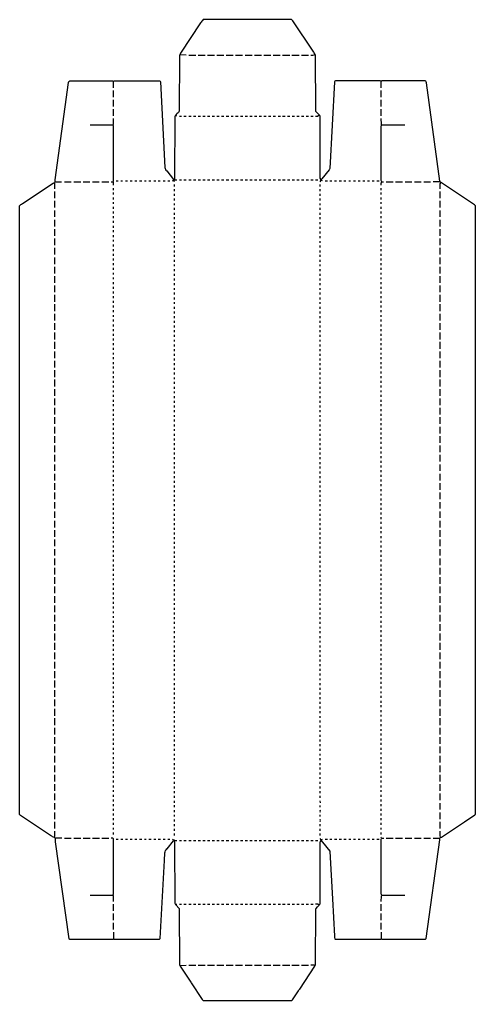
# Model space of a CAD drawing. Extents: x 527 to 5782, y 502 to 5463.
# Drawn here: x 527 to 2818, y 520 to 5446 of the extents above; entities that cross this region are included whole.
import ezdxf

# ---------------------------------------------------------------- set-up
doc = ezdxf.new("R2010")
doc.units = 0
doc.layers.get('0').update_dxf_attribs({"linetype": 'CONTINUOUS'})

msp = doc.modelspace()

# ---------------------------------------------------------------- linework, layer by layer
at = {"color": 7, "linetype": 'CONTINUOUS'}
for points in [[(2038, 4632), (2042, 4640), (2041, 4641), (2041, 4643), (2040.8, 4643.9), (2038.498397, 4649.001592), (2037.00641, 4960.993671, 0.333456), (2032, 4967), (2016.249541, 4984.234862), (2013.769231, 5266.846154), (2012, 5270, 0.091509), (2002.769231, 5286.846154), (1901, 5440, 0.089371), (1894, 5446), (1450, 5446, 0.083042), (1436.8, 5429.1), (1335.2, 5276.9, 0.142926), (1333, 5270), (1332.8, 5269.1), (1330.498201, 5263.998214), (1329.501799, 4986.001786), (1325, 4980), (1318, 4973, 0.071068), (1311, 4965), (1309, 4962), (1306.498377, 4956.998387), (1305.501623, 4649.001613), (1305, 4643)], [(1991, 5268, 0.083348), (2012, 5270)], [(704, 4596), (703.518471, 4622.982803), (702, 4627, 0.150174), (705, 4631), (705.455172, 4641.962069), (773.430769, 5129.946154, -0.286356), (779, 5139), (994, 5139), (995.9, 5137.8), (997, 5137), (1001, 5137), (1004, 5139), (1230, 5139, -0.214932), (1234.529231, 5133.973846), (1257.569231, 4703.946154, 0.188759), (1266.243902, 4686.195122), (1301, 4643), (1305, 4643), (1306, 4642), (1318, 4642)], [(2639, 4631), (2640, 4635), (2571.42, 5128.06), (2570.58, 5133.94, 0.287953), (2566, 5139), (2350, 5139), (2348.1, 5137.8), (2347, 5137), (2343, 5137), (2340, 5139), (2115, 5139, 0.197311), (2110.45082, 5133.959016), (2086.538071, 4698.032995), (2082.8, 4692.1), (2046, 4646, -0.216752), (2041, 4643)], [(999, 4614, 0.106966), (997, 4631, -0.256569), (999, 4635), (999, 4913, -0.120666), (997, 4917), (997.2, 4917.9), (998.517815, 4921.016627), (999, 4949)], [(1318, 4961, -0.125359), (1311, 4965)], [(2345, 4614), (2345, 4626, 0.15463), (2348, 4631), (2347.8, 4631.9), (2345, 4638), (2345, 4912, 0.165541), (2347, 4917), (2346.8, 4917.9), (2345.482185, 4921.016627), (2345, 4949)], [(1295, 4637), (1298.1, 4637.8, -0.138157), (1303, 4639), (1306, 4642)], [(739, 1335), (705, 1335), (702, 1338, -0.091509), (685.153846, 1347.230769), (682.846154, 1348.769231), (532, 1449), (527, 1454), (527, 4511, -0.079587), (541, 4522), (695.1, 4624.8, -0.142926), (702, 4627)], [(2038, 1466, 0.155706), (2038, 1476)], [(2038, 1419, 0.19081), (2038, 1429)], [(702, 1338, 0.081739), (704, 1370)], [(706, 1335), (705, 1332), (705.58, 1322.94), (706.42, 1317.06), (774.8, 829.9), (775, 829), (778, 827), (995, 827, -0.120666), (999, 829)], [(999, 1017), (998.517815, 1044.983373), (997, 1049, -0.120666), (999, 1053), (999, 1331), (996, 1335), (988, 1335)], [(1295, 1329), (1297.1, 1328.2, 0.079845), (1303, 1326), (1305, 1324), (1305, 1323), (1304, 1322), (1304.352941, 1319.088235), (1305.501623, 1315.998387), (1306.498377, 1008.001613, 0.154595), (1311, 1001), (1311.497238, 999.447514), (1328.750365, 980.763504), (1329.501799, 978.998214), (1330.498201, 701.001786, 0.094762), (1333, 696), (1333.6, 692.2), (1387.230769, 611.153846), (1388.769231, 608.846154), (1445, 524), (1449, 520), (1895, 520), (1897, 522), (1898, 523), (1928.8, 568.1), (1932.8, 574.1, -0.118981), (1935, 577), (2010.8, 691.1, 0.113888), (2012, 695), (2013.8, 699.1), (2015.8, 980.1), (2017, 982), (2024, 990), (2032, 998, 0.083794), (2037.501608, 1005.001597), (2038.498392, 1315.998403), (2039.2, 1317.9, 0.105047), (2041, 1323), (2042, 1326), (2038, 1333)], [(2345, 1017), (2345.481529, 1043.982803), (2347, 1049, 0.120666), (2345, 1053), (2345, 1330, 0.165541), (2347, 1335, 0.120666), (2345, 1339)], [(2345, 862), (2345, 829, -0.120666), (2349, 827), (2567, 827), (2569, 829), (2569.8, 830.1), (2640, 1326), (2639, 1334)], [(2606, 1335), (2639, 1334, 0.09902), (2643, 1339, -0.080664), (2641, 1370)], [(999, 862), (999, 829, -0.120666), (1003, 827), (1231, 827), (1234.2, 830.9), (1255.470769, 1222.973846), (1257.472376, 1260.975138, -0.196739), (1267.8, 1281.1), (1268.2, 1281.9), (1301.088235, 1321.647059), (1304, 1322), (1305, 1323), (1318, 1323)], [(2041, 1323), (2042, 1323), (2050, 1315), (2085.538462, 1269.692308), (2086.3, 1268.1), (2099.472376, 1030.024862), (2109.470769, 843.026154, 0.079719), (2111.5, 828.5), (2112.9, 827.7), (2114, 827), (2341, 827, -0.120666), (2345, 829)], [(1311, 1001, -0.126706), (1318, 1004)]]:
    msp.add_lwpolyline(points, format="xyb", dxfattribs=at)
for points in [[(1365, 5268), (1338.017197, 5268.481529), (1333, 5270)], [(1377, 5268), (1412, 5268)], [(1424, 5268), (1459, 5268)], [(1471, 5268), (1507, 5268)], [(1519, 5268), (1554, 5268)], [(1566, 5268), (1601, 5268)], [(1613, 5268), (1648, 5268)], [(1660, 5268), (1696, 5268)], [(1707, 5268), (1743, 5268)], [(1755, 5268), (1790, 5268)], [(1802, 5268), (1837, 5268)], [(1849, 5268), (1885, 5268)], [(1896, 5268), (1932, 5268)], [(1944, 5268), (1979, 5268)], [(999, 5104), (999, 5137)], [(2345, 5104), (2345, 5137)], [(999, 5057), (999, 5090)], [(2345, 5057), (2345, 5090)], [(999, 5010), (999, 5043)], [(2345, 5010), (2345, 5043)], [(999, 4962), (999, 4996)], [(2345, 4962), (2345, 4996)], [(1330, 4961), (1341, 4961)], [(1353, 4961), (1365, 4961)], [(1377, 4961), (1389, 4961)], [(1401, 4961), (1412, 4961)], [(1424, 4961), (1436, 4961)], [(1448, 4961), (1460, 4961)], [(1471, 4961), (1483, 4961)], [(1495, 4961), (1507, 4961)], [(1519, 4961), (1530, 4961)], [(1542, 4961), (1554, 4961)], [(1566, 4961), (1578, 4961)], [(1590, 4961), (1601, 4961)], [(1613, 4961), (1625, 4961)], [(1637, 4961), (1649, 4961)], [(1660, 4961), (1672, 4961)], [(1684, 4961), (1696, 4961)], [(1708, 4961), (1719, 4961)], [(1731, 4961), (1743, 4961)], [(1755, 4961), (1767, 4961)], [(1778, 4961), (1790, 4961)], [(1802, 4961), (1814, 4961)], [(1826, 4961), (1838, 4961)], [(1849, 4961), (1861, 4961)], [(1873, 4961), (1885, 4961)], [(1897, 4961), (1908, 4961)], [(1920, 4961), (1932, 4961)], [(1944, 4961), (1956, 4961)], [(1967, 4961), (1979, 4961)], [(1991, 4961), (2003, 4961)], [(2015, 4961), (2024.959016, 4961.45082), (2031.1, 4966.8), (2032, 4967)], [(882, 4917), (997, 4917)], [(2347, 4917), (2464, 4917)], [(705, 4631), (738, 4631)], [(752, 4631), (786, 4631)], [(799, 4631), (834, 4631)], [(846, 4631), (880, 4631)], [(894, 4631), (927, 4631)], [(941, 4631), (975, 4631)], [(988, 4631), (997, 4631)], [(1012, 4637), (1023, 4637)], [(1035, 4637), (1045, 4637)], [(1059, 4637), (1069, 4637)], [(1083, 4637), (1093, 4637)], [(1106, 4637), (1116, 4637)], [(1130, 4637), (1141, 4637)], [(1154, 4637), (1164, 4637)], [(1177, 4637), (1187, 4637)], [(1201, 4637), (1212, 4637)], [(1224, 4637), (1234, 4637)], [(1248, 4637), (1258, 4637)], [(1272, 4637), (1282, 4637)], [(1306, 4632), (1303, 4639)], [(1330, 4642), (1341, 4642)], [(1353, 4642), (1365, 4642)], [(1377, 4642), (1389, 4642)], [(1401, 4642), (1412, 4642)], [(1424, 4642), (1436, 4642)], [(1448, 4642), (1460, 4642)], [(1471, 4642), (1483, 4642)], [(1495, 4642), (1507, 4642)], [(1519, 4642), (1530, 4642)], [(1542, 4642), (1554, 4642)], [(1566, 4642), (1578, 4642)], [(1590, 4642), (1601, 4642)], [(1613, 4642), (1625, 4642)], [(1637, 4642), (1649, 4642)], [(1660, 4642), (1672, 4642)], [(1684, 4642), (1696, 4642)], [(1708, 4642), (1719, 4642)], [(1731, 4642), (1743, 4642)], [(1755, 4642), (1767, 4642)], [(1778, 4642), (1790, 4642)], [(1802, 4642), (1814, 4642)], [(1826, 4642), (1838, 4642)], [(1849, 4642), (1861, 4642)], [(1873, 4642), (1885, 4642)], [(1897, 4642), (1908, 4642)], [(1920, 4642), (1932, 4642)], [(1944, 4642), (1956, 4642)], [(1967, 4642), (1979, 4642)], [(1991, 4642), (2003, 4642)], [(2015, 4642), (2026, 4642)], [(2049, 4637), (2042, 4640)], [(2063, 4637), (2074, 4637)], [(2087, 4637), (2097, 4637)], [(2110, 4637), (2120, 4637)], [(2134, 4637), (2145, 4637)], [(2157, 4637), (2167, 4637)], [(2181, 4637), (2191, 4637)], [(2205, 4637), (2215, 4637)], [(2228, 4637), (2238, 4637)], [(2252, 4637), (2263, 4637)], [(2275, 4637), (2286, 4637)], [(2299, 4637), (2309, 4637)], [(2323, 4637), (2334, 4637)], [(2348, 4631), (2356, 4631)], [(2370, 4631), (2404, 4631)], [(2417, 4631), (2452, 4631)], [(2465, 4631), (2498, 4631)], [(2512, 4631), (2545, 4631)], [(2559, 4631), (2593, 4631)], [(2643, 1339), (2646.923077, 1339.384615), (2763.1, 1416.8), (2763.9, 1417.2), (2815, 1452), (2817, 1454), (2818, 1455), (2818, 4511), (2813, 4516), (2647.846154, 4625.769231), (2639, 4631), (2606, 4631)], [(704, 4549), (704, 4582)], [(999, 4590), (999, 4600)], [(1306, 4608), (1306, 4618)], [(1306, 4584), (1306, 4594)], [(2038, 4608), (2038, 4618)], [(2038, 4584), (2038, 4594)], [(2345, 4590), (2345, 4600)], [(2641, 4596), (2641.480059, 4620.981536), (2644, 4627)], [(2641, 4549), (2641, 4582)], [(704, 4502), (704, 4535)], [(999, 4567), (999, 4577)], [(999, 4543), (999, 4553)], [(1306, 4561), (1306, 4571)], [(1306, 4537), (1306, 4547)], [(2038, 4561), (2038, 4571)], [(2038, 4537), (2038, 4547)], [(2345, 4567), (2345, 4577)], [(2345, 4543), (2345, 4553)], [(2641, 4502), (2641, 4535)], [(704, 4455), (704, 4488)], [(999, 4520), (999, 4529)], [(999, 4496), (999, 4506)], [(1306, 4514), (1306, 4523)], [(1306, 4490), (1306, 4500)], [(2038, 4514), (2038, 4523)], [(2038, 4490), (2038, 4500)], [(2345, 4520), (2345, 4529)], [(2345, 4496), (2345, 4506)], [(2641, 4455), (2641, 4488)], [(704, 4407), (704, 4441)], [(999, 4472), (999, 4482)], [(999, 4449), (999, 4458)], [(999, 4425), (999, 4435)], [(1306, 4466), (1306, 4476)], [(1306, 4443), (1306, 4453)], [(2038, 4466), (2038, 4476)], [(2038, 4443), (2038, 4453)], [(2345, 4472), (2345, 4482)], [(2345, 4449), (2345, 4458)], [(2345, 4425), (2345, 4435)], [(2641, 4407), (2641, 4441)], [(704, 4360), (704, 4393)], [(999, 4401), (999, 4411)], [(999, 4378), (999, 4388)], [(1306, 4419), (1306, 4429)], [(1306, 4396), (1306, 4405)], [(2038, 4419), (2038, 4429)], [(2038, 4396), (2038, 4405)], [(2345, 4401), (2345, 4411)], [(2345, 4378), (2345, 4388)], [(2641, 4360), (2641, 4393)], [(704, 4313), (704, 4346)], [(999, 4354), (999, 4364)], [(999, 4331), (999, 4340)], [(1306, 4372), (1306, 4382)], [(1306, 4348), (1306, 4358)], [(2038, 4372), (2038, 4382)], [(2038, 4348), (2038, 4358)], [(2345, 4354), (2345, 4364)], [(2345, 4331), (2345, 4340)], [(2641, 4313), (2641, 4346)], [(704, 4266), (704, 4299)], [(999, 4307), (999, 4317)], [(999, 4283), (999, 4293)], [(1306, 4325), (1306, 4334)], [(1306, 4301), (1306, 4311)], [(1306, 4277), (1306, 4287)], [(2038, 4325), (2038, 4334)], [(2038, 4301), (2038, 4311)], [(2038, 4277), (2038, 4287)], [(2345, 4307), (2345, 4317)], [(2345, 4283), (2345, 4293)], [(2641, 4266), (2641, 4299)], [(704, 4218), (704, 4252)], [(999, 4260), (999, 4269)], [(999, 4236), (999, 4246)], [(1306, 4254), (1306, 4264)], [(1306, 4230), (1306, 4240)], [(2038, 4254), (2038, 4264)], [(2038, 4230), (2038, 4240)], [(2345, 4260), (2345, 4269)], [(2345, 4236), (2345, 4246)], [(2641, 4218), (2641, 4252)], [(704, 4171), (704, 4205)], [(999, 4212), (999, 4222)], [(999, 4189), (999, 4199)], [(1306, 4207), (1306, 4216)], [(1306, 4183), (1306, 4193)], [(2038, 4207), (2038, 4216)], [(2038, 4183), (2038, 4193)], [(2345, 4212), (2345, 4222)], [(2345, 4189), (2345, 4199)], [(2641, 4171), (2641, 4205)], [(704, 4124), (704, 4157)], [(999, 4165), (999, 4175)], [(999, 4142), (999, 4151)], [(1306, 4159), (1306, 4169)], [(1306, 4136), (1306, 4145)], [(2038, 4159), (2038, 4169)], [(2038, 4136), (2038, 4145)], [(2345, 4165), (2345, 4175)], [(2345, 4142), (2345, 4151)], [(2641, 4124), (2641, 4157)], [(704, 4077), (704, 4110)], [(999, 4118), (999, 4128)], [(999, 4094), (999, 4104)], [(1306, 4112), (1306, 4122)], [(1306, 4088), (1306, 4098)], [(2038, 4112), (2038, 4122)], [(2038, 4088), (2038, 4098)], [(2345, 4118), (2345, 4128)], [(2345, 4094), (2345, 4104)], [(2641, 4077), (2641, 4110)], [(704, 4029), (704, 4063)], [(999, 4071), (999, 4080)], [(999, 4047), (999, 4057)], [(1306, 4065), (1306, 4075)], [(1306, 4041), (1306, 4051)], [(2038, 4065), (2038, 4075)], [(2038, 4041), (2038, 4051)], [(2345, 4071), (2345, 4080)], [(2345, 4047), (2345, 4057)], [(2641, 4029), (2641, 4063)], [(704, 3982), (704, 4016)], [(999, 4023), (999, 4033)], [(999, 4000), (999, 4010)], [(1306, 4018), (1306, 4027)], [(1306, 3994), (1306, 4004)], [(2038, 4018), (2038, 4027)], [(2038, 3994), (2038, 4004)], [(2345, 4023), (2345, 4033)], [(2345, 4000), (2345, 4010)], [(2641, 3982), (2641, 4016)], [(704, 3935), (704, 3968)], [(999, 3976), (999, 3986)], [(999, 3953), (999, 3962)], [(1306, 3970), (1306, 3980)], [(1306, 3947), (1306, 3956)], [(2038, 3970), (2038, 3980)], [(2038, 3947), (2038, 3956)], [(2345, 3976), (2345, 3986)], [(2345, 3953), (2345, 3962)], [(2641, 3935), (2641, 3968)], [(704, 3888), (704, 3921)], [(999, 3929), (999, 3939)], [(999, 3905), (999, 3915)], [(1306, 3923), (1306, 3933)], [(1306, 3899), (1306, 3909)], [(2038, 3923), (2038, 3933)], [(2038, 3899), (2038, 3909)], [(2345, 3929), (2345, 3939)], [(2345, 3905), (2345, 3915)], [(2641, 3888), (2641, 3921)], [(704, 3840), (704, 3874)], [(999, 3882), (999, 3891)], [(999, 3858), (999, 3868)], [(999, 3834), (999, 3844)], [(1306, 3876), (1306, 3886)], [(1306, 3852), (1306, 3862)], [(2038, 3876), (2038, 3886)], [(2038, 3852), (2038, 3862)], [(2345, 3882), (2345, 3891)], [(2345, 3858), (2345, 3868)], [(2345, 3834), (2345, 3844)], [(2641, 3840), (2641, 3874)], [(704, 3793), (704, 3827)], [(999, 3811), (999, 3821)], [(999, 3787), (999, 3797)], [(1306, 3829), (1306, 3838)], [(1306, 3805), (1306, 3815)], [(2038, 3829), (2038, 3838)], [(2038, 3805), (2038, 3815)], [(2345, 3811), (2345, 3821)], [(2345, 3787), (2345, 3797)], [(2641, 3793), (2641, 3827)], [(704, 3746), (704, 3779)], [(999, 3764), (999, 3773)], [(999, 3740), (999, 3750)], [(1306, 3781), (1306, 3791)], [(1306, 3758), (1306, 3767)], [(1306, 3734), (1306, 3744)], [(2038, 3781), (2038, 3791)], [(2038, 3758), (2038, 3767)], [(2038, 3734), (2038, 3744)], [(2345, 3764), (2345, 3773)], [(2345, 3740), (2345, 3750)], [(2641, 3746), (2641, 3779)], [(704, 3699), (704, 3732)], [(999, 3716), (999, 3726)], [(999, 3693), (999, 3703)], [(1306, 3710), (1306, 3720)], [(1306, 3687), (1306, 3697)], [(2038, 3710), (2038, 3720)], [(2038, 3687), (2038, 3697)], [(2345, 3716), (2345, 3726)], [(2345, 3693), (2345, 3703)], [(2641, 3699), (2641, 3732)], [(704, 3651), (704, 3685)], [(999, 3669), (999, 3679)], [(999, 3645), (999, 3655)], [(1306, 3663), (1306, 3673)], [(1306, 3640), (1306, 3649)], [(2038, 3663), (2038, 3673)], [(2038, 3640), (2038, 3649)], [(2345, 3669), (2345, 3679)], [(2345, 3645), (2345, 3655)], [(2641, 3651), (2641, 3685)], [(704, 3604), (704, 3638)], [(999, 3622), (999, 3632)], [(999, 3598), (999, 3608)], [(1306, 3616), (1306, 3626)], [(1306, 3592), (1306, 3602)], [(2038, 3616), (2038, 3626)], [(2038, 3592), (2038, 3602)], [(2345, 3622), (2345, 3632)], [(2345, 3598), (2345, 3608)], [(2641, 3604), (2641, 3638)], [(704, 3557), (704, 3590)], [(999, 3575), (999, 3584)], [(999, 3551), (999, 3561)], [(1306, 3569), (1306, 3578)], [(1306, 3545), (1306, 3555)], [(2038, 3569), (2038, 3578)], [(2038, 3545), (2038, 3555)], [(2345, 3575), (2345, 3584)], [(2345, 3551), (2345, 3561)], [(2641, 3557), (2641, 3590)], [(704, 3510), (704, 3543)], [(999, 3527), (999, 3537)], [(999, 3504), (999, 3514)], [(1306, 3521), (1306, 3531)], [(1306, 3498), (1306, 3508)], [(2038, 3521), (2038, 3531)], [(2038, 3498), (2038, 3508)], [(2345, 3527), (2345, 3537)], [(2345, 3504), (2345, 3514)], [(2641, 3510), (2641, 3543)], [(704, 3462), (704, 3496)], [(704, 3415), (704, 3449)], [(999, 3480), (999, 3490)], [(999, 3456), (999, 3466)], [(1306, 3474), (1306, 3484)], [(1306, 3451), (1306, 3460)], [(2038, 3474), (2038, 3484)], [(2038, 3451), (2038, 3460)], [(2345, 3480), (2345, 3490)], [(2345, 3456), (2345, 3466)], [(2641, 3462), (2641, 3496)], [(2641, 3415), (2641, 3449)], [(704, 3368), (704, 3401)], [(999, 3433), (999, 3443)], [(999, 3409), (999, 3419)], [(1306, 3427), (1306, 3437)], [(1306, 3403), (1306, 3413)], [(2038, 3427), (2038, 3437)], [(2038, 3403), (2038, 3413)], [(2345, 3433), (2345, 3443)], [(2345, 3409), (2345, 3419)], [(2641, 3368), (2641, 3401)], [(704, 3321), (704, 3354)], [(999, 3386), (999, 3395)], [(999, 3362), (999, 3372)], [(1306, 3380), (1306, 3389)], [(1306, 3356), (1306, 3366)], [(2038, 3380), (2038, 3389)], [(2038, 3356), (2038, 3366)], [(2345, 3386), (2345, 3395)], [(2345, 3362), (2345, 3372)], [(2641, 3321), (2641, 3354)], [(704, 3273), (704, 3307)], [(999, 3338), (999, 3348)], [(999, 3315), (999, 3325)], [(999, 3291), (999, 3301)], [(1306, 3332), (1306, 3342)], [(1306, 3309), (1306, 3319)], [(2038, 3332), (2038, 3342)], [(2038, 3309), (2038, 3319)], [(2345, 3338), (2345, 3348)], [(2345, 3315), (2345, 3325)], [(2345, 3291), (2345, 3301)], [(2641, 3273), (2641, 3307)], [(704, 3226), (704, 3260)], [(999, 3267), (999, 3277)], [(999, 3244), (999, 3254)], [(1306, 3285), (1306, 3295)], [(1306, 3262), (1306, 3271)], [(2038, 3285), (2038, 3295)], [(2038, 3262), (2038, 3271)], [(2345, 3267), (2345, 3277)], [(2345, 3244), (2345, 3254)], [(2641, 3226), (2641, 3260)], [(704, 3179), (704, 3212)], [(999, 3220), (999, 3230)], [(999, 3197), (999, 3206)], [(1306, 3238), (1306, 3248)], [(1306, 3214), (1306, 3224)], [(2038, 3238), (2038, 3248)], [(2038, 3214), (2038, 3224)], [(2345, 3220), (2345, 3230)], [(2345, 3197), (2345, 3206)], [(2641, 3179), (2641, 3212)], [(704, 3132), (704, 3165)], [(999, 3173), (999, 3183)], [(999, 3149), (999, 3159)], [(1306, 3191), (1306, 3201)], [(1306, 3167), (1306, 3177)], [(1306, 3143), (1306, 3153)], [(2038, 3191), (2038, 3201)], [(2038, 3167), (2038, 3177)], [(2038, 3143), (2038, 3153)], [(2345, 3173), (2345, 3183)], [(2345, 3149), (2345, 3159)], [(2641, 3132), (2641, 3165)], [(704, 3084), (704, 3118)], [(999, 3126), (999, 3136)], [(999, 3102), (999, 3112)], [(1306, 3120), (1306, 3130)], [(1306, 3096), (1306, 3106)], [(2038, 3120), (2038, 3130)], [(2038, 3096), (2038, 3106)], [(2345, 3126), (2345, 3136)], [(2345, 3102), (2345, 3112)], [(2641, 3084), (2641, 3118)], [(704, 3037), (704, 3071)], [(999, 3078), (999, 3088)], [(999, 3055), (999, 3065)], [(1306, 3073), (1306, 3082)], [(1306, 3049), (1306, 3059)], [(2038, 3073), (2038, 3082)], [(2038, 3049), (2038, 3059)], [(2345, 3078), (2345, 3088)], [(2345, 3055), (2345, 3065)], [(2641, 3037), (2641, 3071)], [(704, 2990), (704, 3023)], [(999, 3031), (999, 3041)], [(999, 3008), (999, 3017)], [(1306, 3025), (1306, 3035)], [(1306, 3002), (1306, 3012)], [(2038, 3025), (2038, 3035)], [(2038, 3002), (2038, 3012)], [(2345, 3031), (2345, 3041)], [(2345, 3008), (2345, 3017)], [(2641, 2990), (2641, 3023)], [(704, 2943), (704, 2976)], [(999, 2984), (999, 2994)], [(999, 2960), (999, 2970)], [(1306, 2978), (1306, 2988)], [(1306, 2954), (1306, 2964)], [(2038, 2978), (2038, 2988)], [(2038, 2954), (2038, 2964)], [(2345, 2984), (2345, 2994)], [(2345, 2960), (2345, 2970)], [(2641, 2943), (2641, 2976)], [(704, 2895), (704, 2929)], [(999, 2937), (999, 2947)], [(999, 2913), (999, 2923)], [(1306, 2931), (1306, 2941)], [(1306, 2907), (1306, 2917)], [(2038, 2931), (2038, 2941)], [(2038, 2907), (2038, 2917)], [(2345, 2937), (2345, 2947)], [(2345, 2913), (2345, 2923)], [(2641, 2895), (2641, 2929)], [(704, 2848), (704, 2882)], [(999, 2889), (999, 2899)], [(999, 2866), (999, 2876)], [(1306, 2884), (1306, 2893)], [(1306, 2860), (1306, 2870)], [(2038, 2884), (2038, 2893)], [(2038, 2860), (2038, 2870)], [(2345, 2889), (2345, 2899)], [(2345, 2866), (2345, 2876)], [(2641, 2848), (2641, 2882)], [(704, 2801), (704, 2834)], [(999, 2842), (999, 2852)], [(999, 2819), (999, 2828)], [(1306, 2836), (1306, 2846)], [(1306, 2813), (1306, 2823)], [(2038, 2836), (2038, 2846)], [(2038, 2813), (2038, 2823)], [(2345, 2842), (2345, 2852)], [(2345, 2819), (2345, 2828)], [(2641, 2801), (2641, 2834)], [(704, 2754), (704, 2787)], [(999, 2795), (999, 2805)], [(999, 2771), (999, 2781)], [(1306, 2789), (1306, 2799)], [(1306, 2765), (1306, 2775)], [(2038, 2789), (2038, 2799)], [(2038, 2765), (2038, 2775)], [(2345, 2795), (2345, 2805)], [(2345, 2771), (2345, 2781)], [(2641, 2754), (2641, 2787)], [(704, 2706), (704, 2740)], [(999, 2748), (999, 2758)], [(999, 2724), (999, 2734)], [(999, 2700), (999, 2710)], [(1306, 2742), (1306, 2752)], [(1306, 2718), (1306, 2728)], [(2038, 2742), (2038, 2752)], [(2038, 2718), (2038, 2728)], [(2345, 2748), (2345, 2758)], [(2345, 2724), (2345, 2734)], [(2345, 2700), (2345, 2710)], [(2641, 2706), (2641, 2740)], [(704, 2659), (704, 2693)], [(999, 2677), (999, 2687)], [(999, 2653), (999, 2663)], [(1306, 2695), (1306, 2704)], [(1306, 2671), (1306, 2681)], [(2038, 2695), (2038, 2704)], [(2038, 2671), (2038, 2681)], [(2345, 2677), (2345, 2687)], [(2345, 2653), (2345, 2663)], [(2641, 2659), (2641, 2693)], [(704, 2612), (704, 2645)], [(999, 2630), (999, 2639)], [(999, 2606), (999, 2616)], [(1306, 2647), (1306, 2657)], [(1306, 2624), (1306, 2634)], [(2038, 2647), (2038, 2657)], [(2038, 2624), (2038, 2634)], [(2345, 2630), (2345, 2639)], [(2345, 2606), (2345, 2616)], [(2641, 2612), (2641, 2645)], [(704, 2565), (704, 2598)], [(999, 2582), (999, 2592)], [(999, 2559), (999, 2569)], [(1306, 2600), (1306, 2610)], [(1306, 2576), (1306, 2586)], [(1306, 2553), (1306, 2563)], [(2038, 2600), (2038, 2610)], [(2038, 2576), (2038, 2586)], [(2038, 2553), (2038, 2563)], [(2345, 2582), (2345, 2592)], [(2345, 2559), (2345, 2569)], [(2641, 2565), (2641, 2598)], [(704, 2517), (704, 2551)], [(999, 2535), (999, 2545)], [(999, 2512), (999, 2521)], [(1306, 2529), (1306, 2539)], [(1306, 2506), (1306, 2515)], [(2038, 2529), (2038, 2539)], [(2038, 2506), (2038, 2515)], [(2345, 2535), (2345, 2545)], [(2345, 2512), (2345, 2521)], [(2641, 2517), (2641, 2551)], [(704, 2470), (704, 2504)], [(999, 2488), (999, 2498)], [(999, 2464), (999, 2474)], [(1306, 2482), (1306, 2492)], [(1306, 2458), (1306, 2468)], [(2038, 2482), (2038, 2492)], [(2038, 2458), (2038, 2468)], [(2345, 2488), (2345, 2498)], [(2345, 2464), (2345, 2474)], [(2641, 2470), (2641, 2504)], [(704, 2423), (704, 2456)], [(999, 2441), (999, 2450)], [(999, 2417), (999, 2427)], [(1306, 2435), (1306, 2445)], [(1306, 2411), (1306, 2421)], [(2038, 2435), (2038, 2445)], [(2038, 2411), (2038, 2421)], [(2345, 2441), (2345, 2450)], [(2345, 2417), (2345, 2427)], [(2641, 2423), (2641, 2456)], [(704, 2376), (704, 2409)], [(999, 2393), (999, 2403)], [(999, 2370), (999, 2380)], [(1306, 2387), (1306, 2397)], [(1306, 2364), (1306, 2374)], [(2038, 2387), (2038, 2397)], [(2038, 2364), (2038, 2374)], [(2345, 2393), (2345, 2403)], [(2345, 2370), (2345, 2380)], [(2641, 2376), (2641, 2409)], [(704, 2328), (704, 2362)], [(999, 2346), (999, 2356)], [(999, 2323), (999, 2332)], [(1306, 2340), (1306, 2350)], [(1306, 2317), (1306, 2326)], [(2038, 2340), (2038, 2350)], [(2038, 2317), (2038, 2326)], [(2345, 2346), (2345, 2356)], [(2345, 2323), (2345, 2332)], [(2641, 2328), (2641, 2362)], [(704, 2281), (704, 2315)], [(704, 2234), (704, 2267)], [(999, 2299), (999, 2309)], [(999, 2275), (999, 2285)], [(1306, 2293), (1306, 2303)], [(1306, 2269), (1306, 2279)], [(2038, 2293), (2038, 2303)], [(2038, 2269), (2038, 2279)], [(2345, 2299), (2345, 2309)], [(2345, 2275), (2345, 2285)], [(2641, 2281), (2641, 2315)], [(2641, 2234), (2641, 2267)], [(704, 2187), (704, 2220)], [(999, 2252), (999, 2261)], [(999, 2228), (999, 2238)], [(1306, 2246), (1306, 2256)], [(1306, 2222), (1306, 2232)], [(2038, 2246), (2038, 2256)], [(2038, 2222), (2038, 2232)], [(2345, 2252), (2345, 2261)], [(2345, 2228), (2345, 2238)], [(2641, 2187), (2641, 2220)], [(704, 2139), (704, 2173)], [(999, 2204), (999, 2214)], [(999, 2181), (999, 2191)], [(1306, 2199), (1306, 2208)], [(1306, 2175), (1306, 2185)], [(2038, 2199), (2038, 2208)], [(2038, 2175), (2038, 2185)], [(2345, 2204), (2345, 2214)], [(2345, 2181), (2345, 2191)], [(2641, 2139), (2641, 2173)], [(704, 2092), (704, 2126)], [(999, 2157), (999, 2167)], [(999, 2134), (999, 2143)], [(999, 2110), (999, 2120)], [(1306, 2151), (1306, 2161)], [(1306, 2128), (1306, 2137)], [(2038, 2151), (2038, 2161)], [(2038, 2128), (2038, 2137)], [(2345, 2157), (2345, 2167)], [(2345, 2134), (2345, 2143)], [(2345, 2110), (2345, 2120)], [(2641, 2092), (2641, 2126)], [(704, 2045), (704, 2078)], [(999, 2086), (999, 2096)], [(999, 2063), (999, 2072)], [(1306, 2104), (1306, 2114)], [(1306, 2080), (1306, 2090)], [(2038, 2104), (2038, 2114)], [(2038, 2080), (2038, 2090)], [(2345, 2086), (2345, 2096)], [(2345, 2063), (2345, 2072)], [(2641, 2045), (2641, 2078)], [(704, 1998), (704, 2031)], [(999, 2039), (999, 2049)], [(999, 2015), (999, 2025)], [(1306, 2057), (1306, 2067)], [(1306, 2033), (1306, 2043)], [(2038, 2057), (2038, 2067)], [(2038, 2033), (2038, 2043)], [(2345, 2039), (2345, 2049)], [(2345, 2015), (2345, 2025)], [(2641, 1998), (2641, 2031)], [(704, 1950), (704, 1984)], [(999, 1992), (999, 2002)], [(999, 1968), (999, 1978)], [(1306, 2010), (1306, 2019)], [(1306, 1986), (1306, 1996)], [(1306, 1962), (1306, 1972)], [(2038, 2010), (2038, 2019)], [(2038, 1986), (2038, 1996)], [(2038, 1962), (2038, 1972)], [(2345, 1992), (2345, 2002)], [(2345, 1968), (2345, 1978)], [(2641, 1950), (2641, 1984)], [(704, 1903), (704, 1937)], [(999, 1945), (999, 1954)], [(999, 1921), (999, 1931)], [(1306, 1939), (1306, 1948)], [(1306, 1915), (1306, 1925)], [(2038, 1939), (2038, 1948)], [(2038, 1915), (2038, 1925)], [(2345, 1945), (2345, 1954)], [(2345, 1921), (2345, 1931)], [(2641, 1903), (2641, 1937)], [(704, 1856), (704, 1889)], [(999, 1897), (999, 1907)], [(999, 1874), (999, 1883)], [(1306, 1891), (1306, 1901)], [(1306, 1868), (1306, 1878)], [(2038, 1891), (2038, 1901)], [(2038, 1868), (2038, 1878)], [(2345, 1897), (2345, 1907)], [(2345, 1874), (2345, 1883)], [(2641, 1856), (2641, 1889)], [(704, 1809), (704, 1842)], [(999, 1850), (999, 1860)], [(999, 1826), (999, 1836)], [(1306, 1844), (1306, 1854)], [(1306, 1821), (1306, 1830)], [(2038, 1844), (2038, 1854)], [(2038, 1821), (2038, 1830)], [(2345, 1850), (2345, 1860)], [(2345, 1826), (2345, 1836)], [(2641, 1809), (2641, 1842)], [(704, 1761), (704, 1795)], [(999, 1803), (999, 1813)], [(999, 1779), (999, 1789)], [(1306, 1797), (1306, 1807)], [(1306, 1773), (1306, 1783)], [(2038, 1797), (2038, 1807)], [(2038, 1773), (2038, 1783)], [(2345, 1803), (2345, 1813)], [(2345, 1779), (2345, 1789)], [(2641, 1761), (2641, 1795)], [(704, 1714), (704, 1748)], [(999, 1756), (999, 1765)], [(999, 1732), (999, 1742)], [(1306, 1750), (1306, 1759)], [(1306, 1726), (1306, 1736)], [(2038, 1750), (2038, 1759)], [(2038, 1726), (2038, 1736)], [(2345, 1756), (2345, 1765)], [(2345, 1732), (2345, 1742)], [(2641, 1714), (2641, 1748)], [(704, 1667), (704, 1700)], [(999, 1708), (999, 1718)], [(999, 1685), (999, 1694)], [(1306, 1702), (1306, 1712)], [(1306, 1679), (1306, 1689)], [(2038, 1702), (2038, 1712)], [(2038, 1679), (2038, 1689)], [(2345, 1708), (2345, 1718)], [(2345, 1685), (2345, 1694)], [(2641, 1667), (2641, 1700)], [(704, 1620), (704, 1653)], [(999, 1661), (999, 1671)], [(999, 1637), (999, 1647)], [(1306, 1655), (1306, 1665)], [(1306, 1632), (1306, 1641)], [(2038, 1655), (2038, 1665)], [(2038, 1632), (2038, 1641)], [(2345, 1661), (2345, 1671)], [(2345, 1637), (2345, 1647)], [(2641, 1620), (2641, 1653)], [(704, 1572), (704, 1606)], [(999, 1614), (999, 1624)], [(999, 1590), (999, 1600)], [(1306, 1608), (1306, 1618)], [(1306, 1584), (1306, 1594)], [(2038, 1608), (2038, 1618)], [(2038, 1584), (2038, 1594)], [(2345, 1614), (2345, 1624)], [(2345, 1590), (2345, 1600)], [(2641, 1572), (2641, 1606)], [(704, 1525), (704, 1559)], [(999, 1567), (999, 1576)], [(999, 1543), (999, 1553)], [(999, 1519), (999, 1529)], [(1306, 1561), (1306, 1570)], [(1306, 1537), (1306, 1547)], [(2038, 1561), (2038, 1570)], [(2038, 1537), (2038, 1547)], [(2345, 1567), (2345, 1576)], [(2345, 1543), (2345, 1553)], [(2345, 1519), (2345, 1529)], [(2641, 1525), (2641, 1559)], [(704, 1478), (704, 1511)], [(999, 1496), (999, 1506)], [(999, 1472), (999, 1482)], [(1306, 1513), (1306, 1523)], [(1306, 1490), (1306, 1500)], [(2039, 1513), (2038, 1523)], [(2038, 1490), (2038, 1499)], [(2345, 1496), (2345, 1506)], [(2345, 1472), (2345, 1482)], [(2641, 1478), (2641, 1511)], [(704, 1431), (704, 1464)], [(999, 1448), (999, 1458)], [(999, 1425), (999, 1435)], [(1306, 1466), (1306, 1476)], [(1306, 1443), (1306, 1452)], [(1306, 1419), (1306, 1429)], [(2038, 1443), (2038, 1452)], [(2345, 1448), (2345, 1458)], [(2345, 1425), (2345, 1435)], [(2641, 1431), (2641, 1464)], [(704, 1383), (704, 1417)], [(999, 1401), (999, 1411)], [(999, 1378), (999, 1387)], [(1306, 1395), (1306, 1405)], [(1306, 1372), (1306, 1381)], [(2038, 1395), (2038, 1405)], [(2038, 1372), (2038, 1381)], [(2345, 1401), (2345, 1411)], [(2345, 1378), (2345, 1387)], [(2641, 1383), (2641, 1417)], [(752, 1335), (786, 1335)], [(799, 1335), (834, 1335)], [(846, 1335), (881, 1335)], [(894, 1335), (928, 1335)], [(941, 1335), (975, 1335)], [(999, 1354), (999, 1364)], [(1306, 1348), (1306, 1358)], [(2038, 1348), (2038, 1358)], [(2345, 1354), (2345, 1364)], [(2347, 1335), (2357, 1335)], [(2370, 1335), (2404, 1335)], [(2417, 1335), (2452, 1335)], [(2465, 1335), (2499, 1335)], [(2512, 1335), (2546, 1335)], [(2559, 1335), (2593, 1335)], [(1012, 1329), (1023, 1329)], [(1035, 1329), (1046, 1329)], [(1059, 1329), (1070, 1329)], [(1083, 1329), (1093, 1329)], [(1106, 1329), (1117, 1329)], [(1130, 1329), (1141, 1329)], [(1154, 1329), (1164, 1329)], [(1177, 1329), (1188, 1329)], [(1201, 1329), (1212, 1329)], [(1224, 1329), (1235, 1329)], [(1248, 1329), (1259, 1329)], [(1272, 1329), (1282, 1329)], [(1330, 1323), (1341, 1323)], [(1353, 1323), (1365, 1323)], [(1377, 1323), (1389, 1323)], [(1401, 1323), (1412, 1323)], [(1424, 1323), (1436, 1323)], [(1448, 1323), (1460, 1323)], [(1471, 1323), (1483, 1323)], [(1495, 1323), (1507, 1323)], [(1519, 1323), (1530, 1323)], [(1542, 1323), (1554, 1323)], [(1566, 1323), (1578, 1323)], [(1590, 1323), (1601, 1323)], [(1613, 1323), (1625, 1323)], [(1637, 1323), (1649, 1323)], [(1660, 1323), (1672, 1323)], [(1684, 1323), (1696, 1323)], [(1708, 1323), (1719, 1323)], [(1731, 1323), (1743, 1323)], [(1755, 1323), (1767, 1323)], [(1778, 1323), (1790, 1323)], [(1802, 1323), (1814, 1323)], [(1826, 1323), (1838, 1323)], [(1849, 1323), (1861, 1323)], [(1873, 1323), (1885, 1323)], [(1897, 1323), (1908, 1323)], [(1920, 1323), (1932, 1323)], [(1944, 1323), (1956, 1323)], [(1967, 1323), (1979, 1323)], [(1991, 1323), (2003, 1323)], [(2015, 1323), (2026, 1323)], [(2042, 1326), (2050, 1329)], [(2063, 1329), (2074, 1329)], [(2087, 1329), (2097, 1329)], [(2110, 1329), (2121, 1329)], [(2134, 1329), (2145, 1329)], [(2157, 1329), (2168, 1329)], [(2181, 1329), (2192, 1329)], [(2205, 1329), (2215, 1329)], [(2228, 1329), (2239, 1329)], [(2252, 1329), (2263, 1329)], [(2275, 1329), (2286, 1329)], [(2299, 1329), (2310, 1329)], [(2323, 1329), (2334, 1329)], [(882, 1049), (997, 1049)], [(2347, 1049), (2464, 1049)], [(999, 970), (999, 1004)], [(1330, 1004), (1341, 1004)], [(1353, 1004), (1365, 1004)], [(1377, 1004), (1389, 1004)], [(1401, 1004), (1412, 1004)], [(1424, 1004), (1436, 1004)], [(1448, 1004), (1460, 1004)], [(1471, 1004), (1483, 1004)], [(1495, 1004), (1507, 1004)], [(1519, 1004), (1530, 1004)], [(1542, 1004), (1554, 1004)], [(1566, 1004), (1578, 1004)], [(1590, 1004), (1601, 1004)], [(1613, 1004), (1625, 1004)], [(1637, 1004), (1649, 1004)], [(1660, 1004), (1672, 1004)], [(1684, 1004), (1696, 1004)], [(1708, 1004), (1719, 1004)], [(1731, 1004), (1743, 1004)], [(1755, 1004), (1767, 1004)], [(1778, 1004), (1790, 1004)], [(1802, 1004), (1814, 1004)], [(1826, 1004), (1838, 1004)], [(1849, 1004), (1861, 1004)], [(1873, 1004), (1885, 1004)], [(1897, 1004), (1908, 1004)], [(1920, 1004), (1932, 1004)], [(1944, 1004), (1956, 1004)], [(1967, 1004), (1979, 1004)], [(1991, 1004), (2003, 1004)], [(2032, 998), (2026, 1004), (2015, 1004)], [(2345, 970), (2345, 1004)], [(999, 923), (999, 956)], [(2345, 923), (2345, 956)], [(999, 876), (999, 909)], [(2345, 876), (2345, 909)], [(1333, 696), (1365, 697)], [(1377, 697), (1412, 697)], [(1424, 697), (1459, 697)], [(1471, 697), (1507, 697)], [(1519, 697), (1554, 697)], [(1566, 697), (1601, 697)], [(1613, 697), (1648, 697)], [(1660, 697), (1696, 697)], [(1707, 697), (1743, 697)], [(1755, 697), (1790, 697)], [(1802, 697), (1837, 697)], [(1849, 697), (1885, 697)], [(1896, 697), (1932, 697)], [(1944, 697), (1979, 697)], [(2012, 695), (2010.1, 695.3), (2006.972414, 696.531034), (1991, 697)]]:
    msp.add_lwpolyline(points, dxfattribs=at)

doc.saveas('drawing.dxf')
